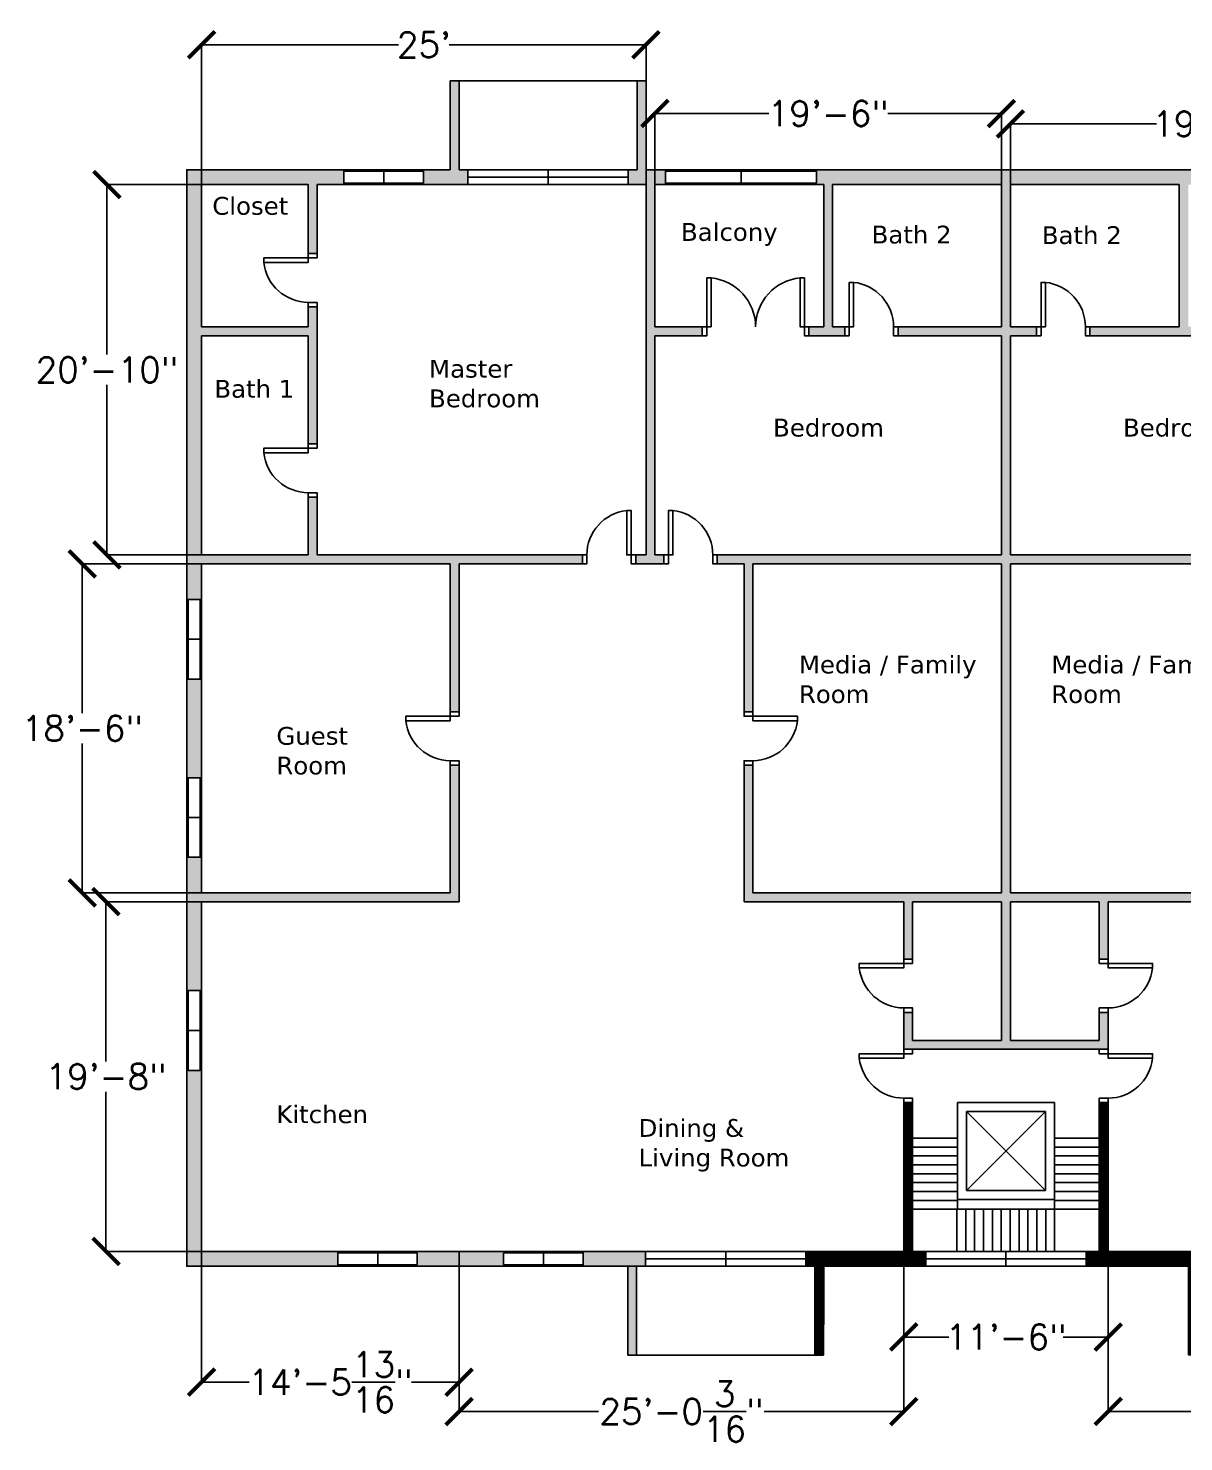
# Model space of a CAD drawing. Header units: feet. Extents: x -106 to 3106, y -822 to 214.
# Drawn here: x 1777 to 2557, y -740 to 214 of the extents above; entities that cross this region are included whole.
import ezdxf

# ---------------------------------------------------------------- set-up
doc = ezdxf.new("R2010")
doc.units = ezdxf.units.FT
doc.header["$MEASUREMENT"] = 0
doc.styles.get("Standard").update_dxf_attribs({"font": 'simplex.shx', "height": 17})
doc.dimstyles.new('DIM-MA', dxfattribs={"dimtxt": 17, "dimasz": 18, "dimexe": 0.18, "dimexo": 0.0625, "dimgap": 0.09, "dimtad": 0, "dimtih": 1, "dimtoh": 1, "dimdec": 4, "dimzin": 0, "dimdsep": 46, "dimlunit": 4, "dimtxsty": 'Standard', "dimblk": 'ARCHTICK', "dimcen": 0, "dimadec": 0, "dimazin": 0, "dimtfac": 1, "dimtdec": 4, "dimtofl": 0, "dimtmove": 0, "dimatfit": 3, "dimfxl": 1, "dimtolj": 1, "dimtzin": 0, "dimarcsym": 0})

# ---------------------------------------------------------------- blocks, each defined once
blk = doc.blocks.new('_ArchTick')
at = {"color": 0, "linetype": 'ByBlock', "const_width": 0.15}
blk.add_lwpolyline([(-0.5, -0.5), (0.5, 0.5)], dxfattribs=at)
blk = doc.blocks.new('*D83')
at = {"color": 0, "lineweight": -2, "transparency": 16777216}
for p, q in [((1894.09, -375.11), (1829.4, -375.11)), ((1829.58, -375.11), (1829.58, -482.9)), ((1829.58, -611.11), (1829.58, -503.32)), ((1894.09, -611.11), (1829.4, -611.11))]:
    blk.add_line(p, q, dxfattribs=at)
at = {"layer": 'Defpoints', "color": 0, "transparency": 16777216}
for p in [(1829.58, -375.11), (1894.15, -375.11), (1894.15, -611.11)]:
    blk.add_point(p, dxfattribs=at)
at = {"color": 0, "lineweight": -2, "transparency": 16777216, "xscale": 18, "yscale": 18, "zscale": 18}
for p, rotation in [((1829.58, -375.11), 90), ((1829.58, -611.11), 270)]:
    blk.add_blockref('_ArchTick', p, dxfattribs=dict(at, rotation=rotation))
at = {"color": 0, "transparency": 16777216, "insert": (1829.58, -493.11), "char_height": 17, "attachment_point": 5}
blk.add_mtext('\\A1;19\'-8"', dxfattribs=at)
blk = doc.blocks.new('*D84')
at = {"color": 0, "lineweight": -2, "transparency": 16777216}
for p, q in [((1894.09, -147.11), (1813.38, -147.11)), ((1813.56, -147.11), (1813.56, -247.9)), ((1813.56, -369.11), (1813.56, -268.32)), ((1894.09, -369.11), (1813.38, -369.11))]:
    blk.add_line(p, q, dxfattribs=at)
at = {"layer": 'Defpoints', "color": 0, "transparency": 16777216}
for p in [(1813.56, -147.11), (1894.15, -147.11), (1894.15, -369.11)]:
    blk.add_point(p, dxfattribs=at)
at = {"color": 0, "lineweight": -2, "transparency": 16777216, "xscale": 18, "yscale": 18, "zscale": 18}
for p, rotation in [((1813.56, -147.11), 90), ((1813.56, -369.11), 270)]:
    blk.add_blockref('_ArchTick', p, dxfattribs=dict(at, rotation=rotation))
at = {"color": 0, "transparency": 16777216, "insert": (1813.56, -258.11), "char_height": 17, "attachment_point": 5}
blk.add_mtext('\\A1;18\'-6"', dxfattribs=at)
blk = doc.blocks.new('*D85')
at = {"color": 0, "lineweight": -2, "transparency": 16777216}
for p, q in [((1894.09, 108.89), (1830, 108.89)), ((1830.18, 108.89), (1830.18, -5.9)), ((1830.18, -141.11), (1830.18, -26.32)), ((1894.09, -141.11), (1830, -141.11))]:
    blk.add_line(p, q, dxfattribs=at)
at = {"layer": 'Defpoints', "color": 0, "transparency": 16777216}
for p in [(1830.18, 108.89), (1894.15, 108.89), (1894.15, -141.11)]:
    blk.add_point(p, dxfattribs=at)
at = {"color": 0, "lineweight": -2, "transparency": 16777216, "xscale": 18, "yscale": 18, "zscale": 18}
for p, rotation in [((1830.18, 108.89), 90), ((1830.18, -141.11), 270)]:
    blk.add_blockref('_ArchTick', p, dxfattribs=dict(at, rotation=rotation))
at = {"color": 0, "transparency": 16777216, "insert": (1830.18, -16.11), "char_height": 17, "attachment_point": 5}
blk.add_mtext('\\A1;20\'-10"', dxfattribs=at)
blk = doc.blocks.new('*D86')
at = {"color": 0, "lineweight": -2, "transparency": 16777216}
for p, q in [((1894.15, -611.18), (1894.15, -699.53)), ((2067.97, -621.17), (2067.97, -699.53)), ((1894.15, -699.35), (1926.33, -699.35)), ((2067.97, -699.35), (2035.79, -699.35))]:
    blk.add_line(p, q, dxfattribs=at)
at = {"layer": 'Defpoints', "color": 0, "transparency": 16777216}
for p in [(1894.15, -611.11), (2067.97, -621.11), (2067.97, -699.35)]:
    blk.add_point(p, dxfattribs=at)
at = {"color": 0, "lineweight": -2, "transparency": 16777216, "xscale": 18, "yscale": 18, "zscale": 18, "rotation": 180}
blk.add_blockref('_ArchTick', (1894.15, -699.35), dxfattribs=at)
at = {"color": 0, "lineweight": -2, "transparency": 16777216, "xscale": 18, "yscale": 18, "zscale": 18}
blk.add_blockref('_ArchTick', (2067.97, -699.35), dxfattribs=at)
at = {"color": 0, "transparency": 16777216, "insert": (1981.06, -699.35), "char_height": 17, "attachment_point": 5}
blk.add_mtext('\\A1;14\'-5{\\H1x;\\S13/16;}"', dxfattribs=at)
blk = doc.blocks.new('*D87')
at = {"color": 0, "lineweight": -2, "transparency": 16777216}
for p, q in [((2067.97, -611.18), (2067.97, -719.35)), ((2368.15, -611.18), (2368.15, -719.35)), ((2067.97, -719.17), (2162.11, -719.17)), ((2368.15, -719.17), (2274.01, -719.17))]:
    blk.add_line(p, q, dxfattribs=at)
at = {"layer": 'Defpoints', "color": 0, "transparency": 16777216}
for p in [(2067.97, -611.11), (2368.15, -611.11), (2067.97, -719.17)]:
    blk.add_point(p, dxfattribs=at)
at = {"color": 0, "lineweight": -2, "transparency": 16777216, "xscale": 18, "yscale": 18, "zscale": 18, "rotation": 180}
blk.add_blockref('_ArchTick', (2067.97, -719.17), dxfattribs=at)
at = {"color": 0, "lineweight": -2, "transparency": 16777216, "xscale": 18, "yscale": 18, "zscale": 18}
blk.add_blockref('_ArchTick', (2368.15, -719.17), dxfattribs=at)
at = {"color": 0, "transparency": 16777216, "insert": (2218.06, -719.17), "char_height": 17, "attachment_point": 5}
blk.add_mtext('\\A1;25\'-0{\\H1x;\\S3/16;}"', dxfattribs=at)
blk = doc.blocks.new('*D88')
at = {"color": 0, "lineweight": -2, "transparency": 16777216}
for p, q in [((2368.15, -611.18), (2368.15, -669.09)), ((2506.15, -611.18), (2506.15, -669.09)), ((2368.15, -668.91), (2398.61, -668.91)), ((2506.15, -668.91), (2475.7, -668.91))]:
    blk.add_line(p, q, dxfattribs=at)
at = {"layer": 'Defpoints', "color": 0, "transparency": 16777216}
for p in [(2368.15, -611.11), (2506.15, -611.11), (2506.15, -668.91)]:
    blk.add_point(p, dxfattribs=at)
at = {"color": 0, "lineweight": -2, "transparency": 16777216, "xscale": 18, "yscale": 18, "zscale": 18, "rotation": 180}
blk.add_blockref('_ArchTick', (2368.15, -668.91), dxfattribs=at)
at = {"color": 0, "lineweight": -2, "transparency": 16777216, "xscale": 18, "yscale": 18, "zscale": 18}
blk.add_blockref('_ArchTick', (2506.15, -668.91), dxfattribs=at)
at = {"color": 0, "transparency": 16777216, "insert": (2437.15, -668.91), "char_height": 17, "attachment_point": 5}
blk.add_mtext('\\A1;11\'-6"', dxfattribs=at)
blk = doc.blocks.new('*D82')
at = {"color": 0, "lineweight": -2, "transparency": 16777216}
for p, q in [((2506.15, -621.18), (2506.15, -719.35)), ((2806.34, -621.18), (2806.34, -719.35)), ((2506.15, -719.17), (2600.3, -719.17)), ((2806.34, -719.17), (2712.2, -719.17))]:
    blk.add_line(p, q, dxfattribs=at)
at = {"layer": 'Defpoints', "color": 0, "transparency": 16777216}
for p in [(2506.15, -621.11), (2806.34, -621.11), (2506.15, -719.17)]:
    blk.add_point(p, dxfattribs=at)
at = {"color": 0, "lineweight": -2, "transparency": 16777216, "xscale": 18, "yscale": 18, "zscale": 18, "rotation": 180}
blk.add_blockref('_ArchTick', (2506.15, -719.17), dxfattribs=at)
at = {"color": 0, "lineweight": -2, "transparency": 16777216, "xscale": 18, "yscale": 18, "zscale": 18}
blk.add_blockref('_ArchTick', (2806.34, -719.17), dxfattribs=at)
at = {"color": 0, "transparency": 16777216, "insert": (2656.25, -719.17), "char_height": 17, "attachment_point": 5}
blk.add_mtext('\\A1;25\'-0{\\H1x;\\S3/16;}"', dxfattribs=at)
blk = doc.blocks.new('*D93')
at = {"color": 0, "lineweight": -2, "transparency": 16777216}
for p, q in [((2200.15, 108.95), (2200.15, 156.99)), ((2200.15, 156.81), (2276.99, 156.81)), ((2434.15, 156.81), (2357.32, 156.81)), ((2434.15, 108.95), (2434.15, 156.99))]:
    blk.add_line(p, q, dxfattribs=at)
at = {"layer": 'Defpoints', "color": 0, "transparency": 16777216}
for p in [(2200.15, 156.81), (2200.15, 108.89), (2434.15, 108.89)]:
    blk.add_point(p, dxfattribs=at)
at = {"color": 0, "lineweight": -2, "transparency": 16777216, "xscale": 18, "yscale": 18, "zscale": 18, "rotation": 180}
blk.add_blockref('_ArchTick', (2200.15, 156.81), dxfattribs=at)
at = {"color": 0, "lineweight": -2, "transparency": 16777216, "xscale": 18, "yscale": 18, "zscale": 18}
blk.add_blockref('_ArchTick', (2434.15, 156.81), dxfattribs=at)
at = {"color": 0, "transparency": 16777216, "insert": (2317.15, 156.81), "char_height": 17, "attachment_point": 5}
blk.add_mtext('\\A1;19\'-6"', dxfattribs=at)
blk = doc.blocks.new('*D94')
at = {"color": 0, "lineweight": -2, "transparency": 16777216}
for p, q in [((2440.15, 108.95), (2440.15, 150)), ((2440.15, 149.82), (2538.68, 149.82)), ((2668.15, 149.82), (2569.63, 149.82)), ((2668.15, 108.93), (2668.15, 150))]:
    blk.add_line(p, q, dxfattribs=at)
at = {"layer": 'Defpoints', "color": 0, "transparency": 16777216}
for p in [(2668.15, 149.82), (2440.15, 108.89), (2668.15, 108.87)]:
    blk.add_point(p, dxfattribs=at)
at = {"color": 0, "lineweight": -2, "transparency": 16777216, "xscale": 18, "yscale": 18, "zscale": 18, "rotation": 180}
blk.add_blockref('_ArchTick', (2440.15, 149.82), dxfattribs=at)
at = {"color": 0, "lineweight": -2, "transparency": 16777216, "xscale": 18, "yscale": 18, "zscale": 18}
blk.add_blockref('_ArchTick', (2668.15, 149.82), dxfattribs=at)
at = {"color": 0, "transparency": 16777216, "insert": (2554.15, 149.82), "char_height": 17, "attachment_point": 5}
blk.add_mtext("\\A1;19'", dxfattribs=at)
blk = doc.blocks.new('*D95')
at = {"color": 0, "lineweight": -2, "transparency": 16777216}
for p, q in [((1894.15, 108.95), (1894.15, 203.38)), ((1894.15, 203.2), (2027.06, 203.2)), ((2194.15, 203.2), (2061.24, 203.2)), ((2194.15, 108.95), (2194.15, 203.38))]:
    blk.add_line(p, q, dxfattribs=at)
at = {"layer": 'Defpoints', "color": 0, "transparency": 16777216}
for p in [(1894.15, 203.2), (1894.15, 108.89), (2194.15, 108.89)]:
    blk.add_point(p, dxfattribs=at)
at = {"color": 0, "lineweight": -2, "transparency": 16777216, "xscale": 18, "yscale": 18, "zscale": 18, "rotation": 180}
blk.add_blockref('_ArchTick', (1894.15, 203.2), dxfattribs=at)
at = {"color": 0, "lineweight": -2, "transparency": 16777216, "xscale": 18, "yscale": 18, "zscale": 18}
blk.add_blockref('_ArchTick', (2194.15, 203.2), dxfattribs=at)
at = {"color": 0, "transparency": 16777216, "insert": (2044.15, 203.2), "char_height": 17, "attachment_point": 5}
blk.add_mtext("\\A1;25'", dxfattribs=at)

msp = doc.modelspace()

# ---------------------------------------------------------------- hatches: boundary and pattern name
for points in [[(2073.96712, 118.88719), (2067.96712, 118.88719), (2067.96712, 178.88719), (2061.96712, 178.88719), (2061.96712, 118.88719), (1990.15462, 118.88719), (1990.15462, 117.88719), (2043.96712, 117.88719), (2043.96712, 109.88719), (1990.15462, 109.88719), (1990.15462, 108.88719), (2043.96712, 108.88719), (2061.96712, 108.88719), (2073.96712, 108.88719)], [(2232.11375, 12.88719), (2200.15462, 12.88719), (2200.15462, 108.88719), (2207.31342, 108.88719), (2207.31342, 109.88719), (2207.31342, 117.88719), (2207.31342, 118.88719), (2194.15462, 118.88719), (2194.15462, 178.88719), (2188.15462, 178.88719), (2188.15462, 118.88719), (2182.15462, 118.88719), (2182.15462, 108.88719), (2194.15462, 108.88719), (2194.15462, -141.11281), (2187.20247, -141.11281), (2187.20247, -147.11281), (2206.28798, -147.11281), (2206.28798, -141.11281), (2200.15462, -141.11281), (2200.15462, 6.88719), (2232.11375, 6.88719)], [(1894.15462, 6.88719), (1966.15462, 6.88719), (1966.15462, -66.12012), (1972.15462, -66.12012), (1972.15462, 6.88719), (1972.15462, 12.88719), (1972.15462, 26.37128), (1966.15462, 26.37128), (1966.15462, 12.88719), (1894.15462, 12.88719), (1894.15462, 108.88719), (1966.15462, 108.88719), (1966.15462, 62.37128), (1972.15462, 62.37128), (1972.15462, 108.88719), (1990.15462, 108.88719), (1990.15462, 117.88719), (1990.15462, 118.88719), (1884.15462, 118.88719), (1884.15462, -171.11281), (1894.15462, -171.11281), (1894.15462, -147.11281), (2061.96712, -147.11281), (2061.96712, -246.94021), (2067.96712, -246.94021), (2067.96712, -147.11281), (2151.20247, -147.11281), (2151.20247, -141.11281), (1972.15462, -141.11281), (1972.15462, -102.12012), (1966.15462, -102.12012), (1966.15462, -141.11281), (1894.15462, -141.11281)], [(2440.15462, -147.11281), (2613.96712, -147.11281), (2613.96712, -246.94021), (2619.96712, -246.94021), (2619.96712, -147.11281), (2626.51353, -147.11281), (2626.51353, -141.11281), (2440.15462, -141.11281), (2440.15462, 6.88719), (2457.79888, 6.88719), (2457.79888, 12.88719), (2440.15462, 12.88719), (2440.15462, 108.88719), (2554.15462, 108.88719), (2554.15462, 12.88719), (2493.79888, 12.88719), (2493.79888, 6.88719), (2574.32936, 6.88719), (2574.32936, 12.88719), (2560.15462, 12.88719), (2560.15462, 108.88719), (2565.71681, 108.88719), (2565.71681, 118.88719), (2207.31342, 118.88719), (2207.31342, 117.88719), (2309.31342, 117.88719), (2309.31342, 109.88719), (2207.31342, 109.88719), (2207.31342, 108.88719), (2314.15462, 108.88719), (2314.15462, 12.88719), (2304.11375, 12.88719), (2304.11375, 6.88719), (2328.32057, 6.88719), (2328.32057, 12.88719), (2320.15462, 12.88719), (2320.15462, 108.88719), (2434.15462, 108.88719), (2434.15462, 12.88719), (2364.32057, 12.88719), (2364.32057, 6.88719), (2434.15462, 6.88719), (2434.15462, -141.11281), (2266.34212, -141.11281), (2260.34212, -141.11281), (2242.28798, -141.11281), (2242.28798, -147.11281), (2260.34212, -147.11281), (2260.34212, -246.94021), (2266.34212, -246.94021), (2266.34212, -147.11281), (2434.15462, -147.11281), (2434.15462, -369.11281), (2266.34212, -369.11281), (2266.34212, -282.94021), (2260.34212, -282.94021), (2260.34212, -375.11281), (2368.15462, -375.11281), (2368.15462, -413.78748), (2374.15462, -413.78748), (2374.15462, -375.11281), (2434.15462, -375.11281), (2434.15462, -468.71281), (2374.15462, -468.71281), (2374.15462, -449.78748), (2368.15462, -449.78748), (2368.15462, -474.71281), (2434.15462, -474.71281), (2440.15462, -474.71281), (2506.15462, -474.71281), (2506.15462, -449.78748), (2500.15462, -449.78748), (2500.15462, -468.71281), (2440.15462, -468.71281), (2440.15462, -375.11281), (2500.15462, -375.11281), (2500.15462, -413.78748), (2506.15462, -413.78748), (2506.15462, -375.11281), (2619.96712, -375.11281), (2619.96712, -282.94021), (2613.96712, -282.94021), (2613.96712, -369.11281), (2440.15462, -369.11281)], [(1894.15462, -435.11281), (1893.15462, -435.11281), (1893.15462, -488.92531), (1885.15462, -488.92531), (1885.15462, -435.11281), (1884.15462, -435.11281), (1884.15462, -621.11281), (1986.21745, -621.11281), (1986.21745, -611.11281), (1894.15462, -611.11281)], [(2098.029, -612.11049), (2151.8415, -612.11049), (2151.8415, -611.11281), (2098.029, -611.11281), (1986.21745, -611.11281), (1986.21745, -612.09807), (2039.77962, -612.09807), (2039.77962, -620.09807), (1986.21745, -620.09807), (1986.21745, -621.09807), (2040.02995, -621.09807), (2040.02995, -621.11281), (2067.96712, -621.11281), (2067.96712, -621.11049), (2098.029, -621.11049), (2151.8415, -621.11049), (2151.8415, -620.11281), (2098.029, -620.11281)], [(2193.8415, -611.11281), (2151.8415, -611.11281), (2151.84151, -621.11281), (2181.8415, -621.11281), (2181.8415, -621.11281), (2193.8415, -621.11281)], [(2187.8415, -621.11281), (2181.8415, -621.11281), (2181.8415, -681.11512), (2187.8415, -681.11512)]]:
    msp.add_hatch(color=256).paths.add_polyline_path(points)
h = msp.add_hatch(color=256)
h.paths.add_polyline_path([(1894.15462, -224.92531), (1893.15462, -224.92531), (1885.15462, -224.92531), (1884.15462, -224.92531), (1884.15462, -291.30031), (1884.15694, -291.30031), (1884.15694, -345.11281), (1884.15462, -345.11281), (1884.15462, -621.11281), (1986.21745, -621.11281), (1986.21745, -611.11281), (1894.15462, -611.11281), (1894.15462, -375.11281), (2067.96712, -375.11281), (2067.96712, -282.94021), (2061.96712, -282.94021), (2061.96712, -369.11281), (1894.15462, -369.11281)])
h.paths.add_polyline_path([(1893.15694, -291.55064), (1893.15694, -345.11281), (1885.15694, -345.11281), (1885.15694, -291.55064)], flags=16)
h.paths.add_polyline_path([(1893.15462, -435.11281), (1893.15462, -488.92531), (1885.15462, -488.92531), (1885.15462, -435.11281)], flags=16)
h = msp.add_hatch()
h.set_pattern_fill('ANSI31', color=256)
h.set_pattern_definition([(45, (1883.43044, 78.78299), (-0.088388348, 0.088388348), [])])
h.paths.add_polyline_path([(2383.06088, -611.11281), (2374.15462, -611.11281), (2374.15462, -510.71281), (2368.15462, -510.71281), (2368.15462, -611.11281), (2302.029, -611.11281), (2302.029, -621.11512), (2308.029, -621.11512), (2308.029, -681.11512), (2314.029, -681.11512), (2314.029, -621.11281), (2383.06088, -621.11281)])
h.paths.add_polyline_path([(2572.15978, -611.11281), (2506.15462, -611.11281), (2506.15462, -510.71281), (2500.15462, -510.71281), (2500.15462, -611.11281), (2491.24837, -611.11281), (2491.24837, -621.11281), (2560.15978, -621.11281), (2560.15978, -681.07194), (2566.15978, -681.07194), (2566.15978, -621.07194), (2572.15978, -621.07194)])

# ---------------------------------------------------------------- linework, layer by layer
for p, q in [((2061.96712, 118.88719), (2061.96712, 178.88719)), ((2061.96712, 178.88719), (2061.96712, 118.88719)), ((2067.96712, 178.88719), (2061.96712, 178.88719)), ((2067.96712, 118.88719), (2067.96712, 178.88719)), ((2067.96712, 178.88719), (2067.96712, 118.88719)), ((2188.15462, 178.88719), (2188.15462, 118.88719)), ((2188.15462, 178.88719), (2194.15462, 178.88719)), ((2194.15462, 178.88719), (2194.15462, 118.88719)), ((2067.96713, 128.88719), (2067.96713, 118.88719)), ((2067.96713, 128.88719), (2067.96713, 118.88719)), ((1884.16937, 119.13752), (1884.15462, 119.13752)), ((1884.15462, 118.88719), (1884.15462, -621.11281)), ((1990.15462, 117.88719), (1990.15462, 118.88719)), ((1990.15462, 118.88719), (1990.15462, 117.88719)), ((1990.15462, 117.88719), (2043.96712, 117.88719)), ((1990.15462, 117.88719), (1990.15462, 108.88719)), ((2017.06087, 117.88719), (2017.06087, 109.88719)), ((2043.96712, 117.88719), (2043.96712, 109.88719)), ((2043.96712, 117.88719), (2043.96712, 109.88719)), ((2073.96712, 118.88719), (2073.96712, 108.88719)), ((2128.06087, 118.88719), (2128.06087, 113.88719)), ((2128.06087, 118.88719), (2128.06087, 108.88719)), ((2182.15462, 118.88719), (2182.15462, 108.88719)), ((2207.31342, 118.88719), (2434.15462, 118.88719)), ((2207.31342, 117.88719), (2207.31342, 118.88719)), ((2207.31342, 117.88719), (2207.31342, 109.88719)), ((2207.31342, 117.88719), (2207.31342, 109.88719)), ((2207.31342, 117.88719), (2309.31342, 117.88719)), ((2207.31342, 117.88719), (2309.31342, 117.88719)), ((2258.31342, 117.88719), (2258.31342, 109.88719)), ((2309.31342, 117.88719), (2309.31342, 109.88719)), ((1894.15462, 108.88719), (1894.15462, 108.88719)), ((1894.15462, 108.88719), (1966.15462, 108.88719)), ((1894.15462, 108.88719), (1894.15462, 12.88719)), ((1894.15462, 108.88719), (1966.15462, 108.88719)), ((1966.15462, 108.88719), (1966.15462, 62.37128)), ((1972.15462, 108.88719), (2194.15462, 108.88719)), ((1972.15462, 108.88719), (1972.15462, 62.37128)), ((1972.15462, 108.88719), (2194.15462, 108.88719)), ((1972.15462, 108.88719), (1972.15462, 108.88719)), ((1972.15462, 108.88719), (1972.15462, 108.88719)), ((1972.15462, 108.88719), (2061.96712, 108.88719)), ((1990.15462, 109.88719), (2043.96712, 109.88719)), ((1990.15462, 108.88719), (2043.96712, 108.88719)), ((2073.96712, 113.88719), (2182.15462, 113.88719)), ((2194.15462, 108.88719), (2194.15462, -141.11281)), ((2200.15462, 108.88719), (2314.15462, 108.88719)), ((2200.15462, 108.88719), (2200.15462, 12.88719)), ((2200.15462, 108.88719), (2314.15462, 108.88719)), ((2207.31342, 109.88719), (2309.31342, 109.88719)), ((2207.31342, 109.88719), (2207.31342, 108.88719)), ((2207.31342, 108.88719), (2314.15462, 108.88719)), ((2314.15462, 108.88719), (2314.15462, 12.88719)), ((2320.15462, 108.88719), (2434.15462, 108.88719)), ((2320.15462, 108.88719), (2320.15462, 12.88719)), ((2320.15462, 108.88719), (2434.15462, 108.88719)), ((2320.15462, 108.88719), (2434.15462, 108.88719)), ((2434.15462, 108.88719), (2434.15462, 12.88719)), ((2440.15462, 108.88719), (2554.15462, 108.88719)), ((2440.15462, 108.88719), (2440.15462, 12.88719)), ((2440.15462, 108.88719), (2554.15462, 108.88719)), ((2554.15462, 108.88719), (2554.15462, 12.88719)), ((2554.15462, 108.88719), (2554.15462, 12.88719)), ((2554.15462, 108.88719), (2554.15462, 12.88719)), ((1966.15462, 62.37128), (1972.15462, 62.37128)), ((1966.15462, 62.37128), (1972.15462, 62.37128)), ((1966.15462, 26.37128), (1966.15462, 12.88719)), ((1966.15462, 26.37128), (1972.15462, 26.37128)), ((1966.15462, 26.37128), (1972.15462, 26.37128)), ((1972.15462, 26.37128), (1972.15462, 12.88719)), ((1894.15462, 12.88719), (1966.15462, 12.88719)), ((1972.15462, 6.88719), (1972.15462, 12.88719)), ((2200.15462, 12.88719), (2232.11375, 12.88719)), ((2232.11375, 12.88719), (2232.11375, 6.88719)), ((2301.11375, 12.88719), (2301.11375, 6.88719)), ((2304.11375, 12.88719), (2314.15462, 12.88719)), ((2304.11375, 12.88719), (2304.11375, 6.88719)), ((2320.15462, 12.88719), (2328.32057, 12.88719)), ((2328.32057, 12.88719), (2328.32057, 6.88719)), ((2364.32057, 12.88719), (2434.15462, 12.88719)), ((2364.32057, 12.88719), (2364.32057, 6.88719)), ((2440.15462, 12.88719), (2457.79888, 12.88719)), ((2457.79888, 12.88719), (2457.79888, 6.88719)), ((2457.79888, 12.88719), (2457.79888, 6.88719)), ((2493.79888, 12.88719), (2554.15462, 12.88719)), ((2493.79888, 12.88719), (2493.79888, 6.88719)), ((2493.79888, 12.88719), (2493.79888, 6.88719)), ((1894.15462, 6.88719), (1894.15462, -141.11281)), ((1894.15462, 6.88719), (1966.15462, 6.88719)), ((1966.15462, 6.88719), (1966.15462, -66.12012)), ((1972.15462, 6.88719), (1972.15462, -66.12012)), ((2200.15462, 6.88719), (2200.15462, -141.11281)), ((2200.15462, 6.88719), (2232.11375, 6.88719)), ((2304.11375, 6.88719), (2328.32057, 6.88719)), ((2364.32057, 6.88719), (2434.15462, 6.88719)), ((2434.15462, 6.88719), (2434.15462, -141.11281)), ((2440.15462, 6.88719), (2440.15462, -141.11281)), ((2440.15462, 6.88719), (2457.79888, 6.88719)), ((2493.79888, 6.88719), (2574.32936, 6.88719)), ((1966.15462, -66.12012), (1972.15462, -66.12012)), ((1966.15462, -66.12012), (1972.15462, -66.12012)), ((1966.15462, -102.12012), (1966.15462, -141.11281)), ((1966.15462, -102.12012), (1972.15462, -102.12012)), ((1966.15462, -102.12012), (1972.15462, -102.12012)), ((1972.15462, -102.12012), (1972.15462, -141.11281)), ((1894.15462, -141.11281), (1966.15462, -141.11281)), ((1972.15462, -141.11281), (2151.20247, -141.11281)), ((2151.20247, -141.11281), (2151.20247, -147.11281)), ((2151.20247, -141.11281), (2151.20247, -147.11281)), ((2187.20247, -141.11281), (2194.15462, -141.11281)), ((2187.20247, -141.11281), (2187.20247, -147.11281)), ((2187.20247, -141.11281), (2187.20247, -147.11281)), ((2200.15462, -141.11281), (2206.28798, -141.11281)), ((2206.28798, -141.11281), (2206.28798, -147.11281)), ((2206.28798, -141.11281), (2206.28798, -147.11281)), ((2242.28798, -141.11281), (2260.34212, -141.11281)), ((2242.28798, -141.11281), (2242.28798, -147.11281)), ((2242.28798, -141.11281), (2242.28798, -147.11281)), ((2260.34212, -141.11281), (2266.34212, -141.11281)), ((2266.34212, -141.11281), (2434.15462, -141.11281)), ((2440.15462, -141.11281), (2626.51353, -141.11281)), ((1894.15462, -147.11281), (1894.15462, -369.11281)), ((1894.15462, -147.11281), (2061.96712, -147.11281)), ((2061.96712, -147.11281), (2061.96712, -246.94021)), ((2067.96712, -147.11281), (2067.96712, -246.94021)), ((2067.96712, -147.11281), (2151.20247, -147.11281)), ((2187.20247, -147.11281), (2206.28798, -147.11281)), ((2242.28798, -147.11281), (2260.34212, -147.11281)), ((2260.34212, -147.11281), (2260.34212, -246.94021)), ((2266.34212, -147.11281), (2266.34212, -246.94021)), ((2266.34212, -147.11281), (2434.15462, -147.11281)), ((2434.15462, -147.11281), (2434.15462, -369.11281)), ((2440.15462, -147.11281), (2613.96712, -147.11281)), ((2440.15462, -147.11281), (2440.15462, -369.11281)), ((1884.15462, -171.11281), (1884.15462, -224.92531)), ((1894.15462, -171.11281), (1884.15462, -171.11281)), ((1885.15462, -171.11281), (1885.15462, -224.92531)), ((1885.15462, -171.11281), (1894.15462, -171.11281)), ((1893.15462, -171.11281), (1893.15462, -224.92531)), ((1894.15462, -171.11281), (1894.15462, -224.92531)), ((1885.15462, -198.01906), (1893.15462, -198.01906)), ((1885.15462, -198.01906), (1893.15462, -198.01906)), ((1885.15462, -224.92531), (1884.15462, -224.92531)), ((1893.15462, -224.92531), (1885.15462, -224.92531)), ((1885.15462, -224.92531), (1893.15462, -224.92531)), ((1893.15462, -224.92531), (1894.15462, -224.92531)), ((2061.96712, -246.94021), (2067.96712, -246.94021)), ((2061.96712, -246.94021), (2067.96712, -246.94021)), ((2260.34212, -246.94021), (2266.34212, -246.94021)), ((2266.34212, -246.94021), (2260.34212, -246.94021)), ((2061.96712, -282.94021), (2061.96712, -369.11281)), ((2061.96712, -282.94021), (2067.96712, -282.94021)), ((2061.96712, -282.94021), (2067.96712, -282.94021)), ((2067.96712, -282.94021), (2067.96712, -375.11281)), ((2260.34212, -282.94021), (2260.34212, -375.11281)), ((2260.34212, -282.94021), (2266.34212, -282.94021)), ((2266.34212, -282.94021), (2260.34212, -282.94021)), ((2266.34212, -282.94021), (2266.34212, -369.11281)), ((1884.15694, -291.30031), (1884.15694, -345.11281)), ((1885.15694, -291.55064), (1884.15694, -291.55064)), ((1885.15694, -291.55064), (1893.15694, -291.55064)), ((1885.15694, -291.55064), (1885.15694, -345.11281)), ((1885.15694, -291.55064), (1885.15694, -345.11281)), ((1893.15694, -291.55064), (1893.15694, -345.11281)), ((1893.15694, -291.55064), (1893.15694, -345.11281)), ((1893.15694, -291.55064), (1894.17168, -291.55064)), ((1894.15694, -291.30031), (1894.15694, -291.55064)), ((1894.15694, -291.55064), (1894.17168, -291.55064)), ((1893.15694, -318.20656), (1885.15694, -318.20656)), ((1884.15462, -345.11281), (1884.17168, -345.11281)), ((1885.15694, -345.11281), (1884.15462, -345.11281)), ((1893.15694, -345.11281), (1885.15694, -345.11281)), ((1893.15694, -345.11281), (1885.15694, -345.11281)), ((1893.15694, -345.11281), (1885.15694, -345.11281)), ((1885.15694, -345.11281), (1893.15694, -345.11281)), ((1893.15694, -345.11281), (1894.15462, -345.11281)), ((1894.15462, -369.11281), (2061.96712, -369.11281)), ((2266.34212, -369.11281), (2434.15462, -369.11281)), ((2440.15462, -369.11281), (2613.96712, -369.11281)), ((1894.15462, -375.11281), (1894.15462, -611.11281)), ((1894.15462, -375.11281), (2067.96712, -375.11281)), ((2260.34212, -375.11281), (2368.15462, -375.11281)), ((2368.15462, -375.11281), (2368.15462, -413.78748)), ((2374.15462, -375.11281), (2374.15462, -413.78748)), ((2374.15462, -375.11281), (2434.15462, -375.11281)), ((2434.15462, -375.11281), (2434.15462, -468.71281)), ((2440.15462, -375.11281), (2440.15462, -468.71281)), ((2440.15462, -375.11281), (2500.15462, -375.11281)), ((2500.15462, -375.11281), (2500.15462, -413.78748)), ((2506.15462, -375.11281), (2506.15462, -413.78748)), ((2506.15462, -375.11281), (2619.96712, -375.11281)), ((2368.15462, -413.78748), (2374.15462, -413.78748)), ((2368.15462, -413.78748), (2374.15462, -413.78748)), ((2500.15462, -413.78748), (2506.15462, -413.78748)), ((2506.15462, -413.78748), (2500.15462, -413.78748)), ((1885.15462, -435.11281), (1884.15462, -435.11281)), ((1893.15462, -435.11281), (1885.15462, -435.11281)), ((1885.15462, -435.11281), (1885.15462, -488.92531)), ((1885.15462, -435.11281), (1893.15462, -435.11281)), ((1893.15462, -435.11281), (1893.15462, -488.92531)), ((1893.15462, -435.11281), (1894.15462, -435.11281)), ((2368.15462, -449.78748), (2368.15462, -474.71281)), ((2368.15462, -449.78748), (2374.15462, -449.78748)), ((2368.15462, -449.78748), (2374.15462, -449.78748)), ((2374.15462, -449.78748), (2374.15462, -468.71281)), ((2500.15462, -449.78748), (2500.15462, -468.71281)), ((2500.15462, -449.78748), (2506.15462, -449.78748)), ((2506.15462, -449.78748), (2500.15462, -449.78748)), ((2506.15462, -449.78748), (2506.15462, -474.71281)), ((1885.15462, -462.01906), (1893.15462, -462.01906)), ((1885.15462, -462.01906), (1893.15462, -462.01906)), ((2368.15462, -474.71281), (2434.15462, -474.71281)), ((2368.15462, -474.71281), (2374.15462, -474.71281)), ((2374.15462, -468.71281), (2434.15462, -468.71281)), ((2434.15462, -474.71281), (2440.15462, -474.71281)), ((2440.15462, -468.71281), (2500.15462, -468.71281)), ((2440.15462, -474.71281), (2506.15462, -474.71281)), ((2506.15462, -474.71281), (2500.15462, -474.71281)), ((1893.15462, -488.92531), (1885.15462, -488.92531)), ((1885.15462, -488.92531), (1893.15462, -488.92531)), ((2368.15462, -510.71281), (2368.15462, -611.11281)), ((2368.15462, -510.71281), (2374.15462, -510.71281)), ((2368.15462, -510.71281), (2374.15462, -510.71281)), ((2374.15462, -510.71281), (2374.15462, -611.11281)), ((2404.49769, -510.71281), (2469.81156, -510.71281)), ((2404.49769, -576.02668), (2404.49769, -510.71281)), ((2469.81156, -510.71281), (2469.81156, -576.02668)), ((2500.15462, -510.71281), (2500.15462, -611.11281)), ((2500.15462, -510.71281), (2506.15462, -510.71281)), ((2506.15462, -510.71281), (2500.15462, -510.71281)), ((2506.15462, -510.71281), (2506.15462, -611.11281)), ((2410.49769, -516.71281), (2463.81156, -516.71281)), ((2410.49769, -570.02668), (2410.49769, -516.71281)), ((2410.49769, -516.71281), (2463.81156, -570.02668)), ((2463.81156, -516.71281), (2410.49769, -570.02668)), ((2463.81156, -516.71281), (2463.81156, -570.02668)), ((2374.15462, -534.71281), (2404.49769, -534.71281)), ((2374.15462, -540.71281), (2404.49769, -540.71281)), ((2469.81156, -534.71281), (2500.15462, -534.71281)), ((2469.81156, -540.71281), (2500.15462, -540.71281)), ((2374.15462, -546.71281), (2404.49769, -546.71281)), ((2374.15462, -552.71281), (2404.49769, -552.71281)), ((2469.81156, -546.71281), (2500.15462, -546.71281)), ((2469.81156, -552.71281), (2500.15462, -552.71281)), ((2374.15462, -558.71281), (2404.49769, -558.71281)), ((2469.81156, -558.71281), (2500.15462, -558.71281)), ((2374.15462, -564.71281), (2404.49769, -564.71281)), ((2374.15462, -570.71281), (2404.49769, -570.71281)), ((2463.81156, -570.02668), (2410.49769, -570.02668)), ((2469.81156, -564.71281), (2500.15462, -564.71281)), ((2469.81156, -570.71281), (2500.15462, -570.71281)), ((2374.15462, -576.71281), (2404.49769, -576.71281)), ((2469.81156, -576.02668), (2404.49769, -576.02668)), ((2404.49769, -582.71281), (2404.49769, -576.02668)), ((2469.81156, -582.71281), (2469.81156, -576.02668)), ((2469.81156, -576.71281), (2500.15462, -576.71281)), ((2374.15462, -582.71281), (2404.49769, -582.71281)), ((2403.99769, -582.71281), (2403.99769, -611.11281)), ((2404.49769, -582.71281), (2469.81156, -582.71281)), ((2409.99769, -582.71281), (2409.99769, -611.11281)), ((2415.99769, -582.71281), (2415.99769, -611.11281)), ((2421.99769, -582.71281), (2421.99769, -611.11281)), ((2427.99769, -582.71281), (2427.99769, -611.11281)), ((2433.99769, -582.71281), (2433.99769, -611.11281)), ((2439.99769, -582.71281), (2439.99769, -611.11281)), ((2445.99769, -582.71281), (2445.99769, -611.11281)), ((2451.99769, -582.71281), (2451.99769, -611.11281)), ((2457.99769, -582.71281), (2457.99769, -611.11281)), ((2463.99769, -582.71281), (2463.99769, -611.11281)), ((2469.81156, -582.71281), (2500.15462, -582.71281)), ((2469.99769, -582.71281), (2469.99769, -611.11281)), ((1894.15462, -611.11281), (2368.15462, -611.11281)), ((1986.21745, -612.09807), (1986.21745, -611.11281)), ((1986.21745, -611.11281), (1986.21745, -621.09807)), ((2039.77962, -612.09807), (1986.21745, -612.09807)), ((2039.77962, -612.09807), (1986.21745, -612.09807)), ((2013.1237, -620.09807), (2013.1237, -612.09807)), ((2039.77962, -612.09807), (2039.77962, -620.09807)), ((2098.029, -611.11049), (2151.8415, -611.11049)), ((2098.029, -611.11281), (2098.029, -611.1105)), ((2098.029, -611.11281), (2151.8415, -611.11281)), ((2098.02901, -620.11281), (2098.029, -612.11049)), ((2098.029, -612.11049), (2151.8415, -612.11049)), ((2098.029, -612.11049), (2098.029, -620.11049)), ((2098.029, -612.11049), (2151.8415, -612.11049)), ((2098.029, -620.11281), (2098.029, -612.11281)), ((2098.029, -612.11281), (2151.8415, -612.11281)), ((2098.029, -612.11281), (2098.029, -620.11281)), ((2098.029, -612.11281), (2151.8415, -612.11281)), ((2124.93525, -612.11049), (2124.93525, -620.11049)), ((2124.93525, -612.11281), (2124.93525, -620.11281)), ((2151.84151, -621.11281), (2151.8415, -611.11049)), ((2151.8415, -621.11512), (2151.8415, -611.11281)), ((2151.8415, -612.11049), (2151.8415, -620.11049)), ((2151.8415, -612.11049), (2151.8415, -620.11049)), ((2151.8415, -612.11281), (2151.8415, -620.11281)), ((2151.8415, -612.11281), (2151.8415, -620.11281)), ((2193.8415, -621.11512), (2193.8415, -611.11512)), ((2302.029, -616.11512), (2193.8415, -616.11512)), ((2247.93525, -621.11512), (2247.93525, -611.11512)), ((2247.93525, -621.11512), (2247.93525, -616.11512)), ((2302.029, -621.11512), (2302.029, -611.11512)), ((2374.15462, -611.11281), (2440.15462, -611.11281)), ((2383.06088, -611.11281), (2383.06088, -621.11281)), ((2491.24837, -616.11281), (2383.06088, -616.11281)), ((2437.15462, -621.11281), (2437.15462, -611.11281)), ((2437.15462, -621.11281), (2437.15462, -616.11281)), ((2440.15462, -611.11281), (2500.15462, -611.11281)), ((2491.24837, -621.11281), (2491.24837, -611.11281)), ((2506.15462, -611.11281), (2800.34212, -611.11281)), ((2039.77962, -620.09807), (1986.21745, -620.09807)), ((2039.77962, -620.09807), (1986.21745, -620.09807)), ((2040.02995, -621.09807), (1986.21745, -621.09807)), ((2039.77962, -621.09807), (2039.77962, -621.11281)), ((2067.96712, -621.11049), (2098.029, -621.11049)), ((2067.96712, -621.11281), (2098.029, -621.11281)), ((2098.029, -620.11049), (2151.8415, -620.11049)), ((2098.029, -620.11049), (2151.8415, -620.11049)), ((2098.029, -620.11281), (2151.8415, -620.11281)), ((2098.029, -620.11281), (2151.8415, -620.11281)), ((2098.029, -621.11512), (2098.029, -621.11049)), ((2098.029, -621.11049), (2151.8415, -621.11049)), ((2098.029, -621.11281), (2151.8415, -621.11281)), ((2098.02901, -621.11281), (2098.02901, -621.11049)), ((2181.8415, -681.11512), (2181.8415, -621.11281)), ((2181.8415, -621.11512), (2181.8415, -621.11281)), ((2181.8415, -621.11281), (2211.90339, -621.11281)), ((2187.8415, -681.11512), (2187.8415, -621.11512)), ((2308.029, -621.11512), (2308.029, -681.11512)), ((2308.029, -681.11512), (2308.029, -621.11512)), ((2308.029, -631.11512), (2308.029, -621.11512)), ((2308.029, -631.11512), (2308.029, -621.11512)), ((2314.029, -621.11512), (2314.029, -681.11512)), ((2314.029, -681.11512), (2314.029, -621.11512)), ((2314.15462, -621.11281), (2314.15462, -660.47245)), ((2187.8415, -681.11512), (2181.8415, -681.11512)), ((2308.029, -681.11512), (2314.029, -681.11512))]:
    msp.add_line(p, q)
for points in [[(2067.96712, 178.88719), (2188.15462, 178.88719)], [(2181.8415, -621.11281), (1884.15462, -621.11281), (1884.15462, 118.88719), (2061.96712, 118.88719)], [(2067.96712, 118.88719), (2188.15462, 118.88719)], [(2194.15462, 118.88719), (2674.15462, 118.88719)], [(2308.029, -621.11512), (2187.8415, -621.11512)], [(2302.029, -621.11281), (2193.8415, -621.11281)], [(2560.15978, -621.11281), (2314.15462, -621.11281)], [(2308.029, -681.11512), (2187.8415, -681.11512)]]:
    msp.add_lwpolyline(points)
for points in [[(1966.15462, 59.37128), (1936.15462, 59.37128), (1936.15462, 56.37128), (1966.15462, 56.37128)], [(1966.15462, 62.37128), (1966.15462, 59.37128), (1972.15462, 59.37128), (1972.15462, 62.37128)], [(2235.11375, 12.88719), (2235.11375, 45.88719), (2238.11375, 45.88719), (2238.11375, 12.88719)], [(2301.11375, 45.88719), (2301.11375, 12.88719), (2298.11375, 12.88719), (2298.11375, 45.88719)], [(2331.32057, 12.88719), (2331.32057, 42.88719), (2334.32057, 42.88719), (2334.32057, 12.88719)], [(2460.79888, 12.88719), (2460.79888, 42.88719), (2463.79888, 42.88719), (2463.79888, 12.88719)], [(1966.15462, 29.37128), (1966.15462, 26.37128), (1972.15462, 26.37128), (1972.15462, 29.37128)], [(2232.11375, 12.88719), (2235.11375, 12.88719), (2235.11375, 6.88719), (2232.11375, 6.88719)], [(2301.11375, 12.88719), (2304.11375, 12.88719), (2304.11375, 6.88719), (2301.11375, 6.88719)], [(2328.32057, 12.88719), (2331.32057, 12.88719), (2331.32057, 6.88719), (2328.32057, 6.88719)], [(2361.32057, 12.88719), (2364.32057, 12.88719), (2364.32057, 6.88719), (2361.32057, 6.88719)], [(2457.79888, 12.88719), (2460.79888, 12.88719), (2460.79888, 6.88719), (2457.79888, 6.88719)], [(2490.79888, 12.88719), (2493.79888, 12.88719), (2493.79888, 6.88719), (2490.79888, 6.88719)], [(1966.15462, -66.12012), (1966.15462, -69.12012), (1972.15462, -69.12012), (1972.15462, -66.12012)], [(1966.15462, -69.12012), (1936.15462, -69.12012), (1936.15462, -72.12012), (1966.15462, -72.12012)], [(1966.15462, -99.12012), (1966.15462, -102.12012), (1972.15462, -102.12012), (1972.15462, -99.12012)], [(2184.20247, -141.11281), (2184.20247, -111.11281), (2181.20247, -111.11281), (2181.20247, -141.11281)], [(2209.28798, -141.11281), (2209.28798, -111.11281), (2212.28798, -111.11281), (2212.28798, -141.11281)], [(2154.20247, -141.11281), (2151.20247, -141.11281), (2151.20247, -147.11281), (2154.20247, -147.11281)], [(2187.20247, -141.11281), (2184.20247, -141.11281), (2184.20247, -147.11281), (2187.20247, -147.11281)], [(2206.28798, -141.11281), (2209.28798, -141.11281), (2209.28798, -147.11281), (2206.28798, -147.11281)], [(2239.28798, -141.11281), (2242.28798, -141.11281), (2242.28798, -147.11281), (2239.28798, -147.11281)], [(2061.96712, -246.94021), (2061.96712, -249.94021), (2067.96712, -249.94021), (2067.96712, -246.94021)], [(2266.34212, -246.94021), (2266.34212, -249.94021), (2260.34212, -249.94021), (2260.34212, -246.94021)], [(2061.96712, -249.94021), (2031.96712, -249.94021), (2031.96712, -252.94021), (2061.96712, -252.94021)], [(2266.34212, -249.94021), (2296.34212, -249.94021), (2296.34212, -252.94021), (2266.34212, -252.94021)], [(2061.96712, -279.94021), (2061.96712, -282.94021), (2067.96712, -282.94021), (2067.96712, -279.94021)], [(2266.34212, -279.94021), (2266.34212, -282.94021), (2260.34212, -282.94021), (2260.34212, -279.94021)], [(2368.15462, -416.78748), (2338.15462, -416.78748), (2338.15462, -419.78748), (2368.15462, -419.78748)], [(2368.15462, -413.78748), (2368.15462, -416.78748), (2374.15462, -416.78748), (2374.15462, -413.78748)], [(2506.15462, -413.78748), (2506.15462, -416.78748), (2500.15462, -416.78748), (2500.15462, -413.78748)], [(2506.15462, -416.78748), (2536.15462, -416.78748), (2536.15462, -419.78748), (2506.15462, -419.78748)], [(2368.15462, -446.78748), (2368.15462, -449.78748), (2374.15462, -449.78748), (2374.15462, -446.78748)], [(2506.15462, -446.78748), (2506.15462, -449.78748), (2500.15462, -449.78748), (2500.15462, -446.78748)], [(2368.15462, -474.71281), (2368.15462, -477.71281), (2374.15462, -477.71281), (2374.15462, -474.71281)], [(2506.15462, -474.71281), (2506.15462, -477.71281), (2500.15462, -477.71281), (2500.15462, -474.71281)], [(2368.15462, -477.71281), (2338.15462, -477.71281), (2338.15462, -480.71281), (2368.15462, -480.71281)], [(2506.15462, -477.71281), (2536.15462, -477.71281), (2536.15462, -480.71281), (2506.15462, -480.71281)], [(2368.15462, -507.71281), (2368.15462, -510.71281), (2374.15462, -510.71281), (2374.15462, -507.71281)], [(2506.15462, -507.71281), (2506.15462, -510.71281), (2500.15462, -510.71281), (2500.15462, -507.71281)]]:
    msp.add_lwpolyline(points, close=True)
for centre, radius, start, end in [((1966.2657, 59.65955), 30.28848, 186.2042839, 269.78987919), ((2234.85217, 12.78575), 33.26174, 0.17474066, 84.37263735), ((2301.37534, 12.78575), 33.26174, 95.62736265, 179.82525934), ((2331.03229, 12.77612), 30.28848, 0.21012081, 83.7957161), ((2460.5106, 12.77612), 30.28848, 0.21012081, 83.7957161), ((1966.2657, -68.83184), 30.28848, 186.2042839, 269.78987919), ((2184.49075, -141.22388), 30.28848, 96.2042839, 179.78987919), ((2208.99971, -141.22388), 30.28848, 0.21012081, 83.7957161), ((2062.0782, -249.65193), 30.28848, 186.2042839, 269.78987919), ((2266.23105, -249.65193), 30.28848, 270.21012081, 353.7957161), ((2368.2657, -416.49921), 30.28848, 186.2042839, 269.78987919), ((2506.04355, -416.49921), 30.28848, 270.21012081, 353.7957161), ((2368.2657, -477.42453), 30.28848, 186.2042839, 269.78987919), ((2506.04355, -477.42453), 30.28848, 270.21012081, 353.7957161)]:
    msp.add_arc(centre, radius, start, end)

# ---------------------------------------------------------------- texts
at = {"char_height": 12, "attachment_point": 1}
for s, insert in [('{\\fVerdana|b0|i0|c0|p34;Closet}', (1901.35588, 100.50465)), ('{\\fVerdana|b0|i0|c0|p34;Balcony}', (2217.7942, 82.88741)), ('{\\fVerdana|b0|i0|c0|p34;Bath 2}', (2346.45354, 81.13833)), ('{\\fVerdana|b0|i0|c0|p34;Bath 2}', (2461.35072, 80.76242)), ('{\\fVerdana|b0|i0|c0|p34;Master\\PBedroom}', (2047.72005, -9.41875)), ('{\\fVerdana|b0|i0|c0|p34;Bath 1}', (1902.77331, -22.9621)), ('{\\fVerdana|b0|i0|c0|p34;Bedroom}', (2279.93571, -49.16967)), ('{\\fVerdana|b0|i0|c0|p34;Bedroom}', (2516.18469, -49.16967)), ('{\\fVerdana|b0|i0|c0|p34;Media / Family Room}', (2297.35567, -209.03327)), ('{\\fVerdana|b0|i0|c0|p34;Media / Family Room}', (2467.73784, -209.03327)), ('{\\fVerdana|b0|i0|c0|p34;Guest\\PRoom}', (1944.6337, -257.20457)), ('{\\fVerdana|b0|i0|c0|p34;Kitchen}', (1944.6337, -512.56296)), ('{\\fVerdana|b0|i0|c0|p34;Dining & \\PLiving Room}', (2189.13342, -521.80707))]:
    msp.add_mtext_dynamic_manual_height_columns(s, width=122.5, gutter_width=1, heights=[0], dxfattribs=dict(at, insert=insert))

# ---------------------------------------------------------------- dimensions: what is measured, and where the dimension line sits
for base, p1, p2, picture, middle in [((1894.15462, 203.20342), (2194.15462, 108.88719), (1894.15462, 108.88719), '*D95', (2044.15462, 203.20342)), ((2200.15462, 156.81423), (2434.15462, 108.88719), (2200.15462, 108.88719), '*D93', (2317.15462, 156.81423)), ((2668.15462, 149.82162), (2440.15462, 108.88719), (2668.15462, 108.86575), '*D94', (2554.15462, 149.82162)), ((2067.96712, -699.35108), (1894.15462, -611.11281), (2067.96712, -621.11049), '*D86', (1981.06087, -699.35108)), ((2067.96712, -719.16653), (2368.15462, -611.11281), (2067.96712, -611.11281), '*D87', (2218.06087, -719.16653)), ((2506.15462, -668.90688), (2368.15462, -611.11281), (2506.15462, -611.11281), '*D88', (2437.15462, -668.90688)), ((2506.15462, -719.16653), (2806.34212, -621.11281), (2506.15462, -621.11281), '*D82', (2656.24837, -719.16653))]:
    dim = msp.add_linear_dim(base=base, p1=p1, p2=p2, dimstyle='DIM-MA')
    dim.commit()
    dim.dimension.update_dxf_attribs({"geometry": picture, "text_midpoint": middle})
for base, p1, p2, picture, middle in [((1830.17662, 108.88719), (1894.15462, -141.11281), (1894.15462, 108.88719), '*D85', (1830.17662, -16.11281)), ((1829.58482, -375.11281), (1894.15462, -611.11281), (1894.15462, -375.11281), '*D83', (1829.58482, -493.11281))]:
    dim = msp.add_linear_dim(base=base, p1=p1, p2=p2, angle=90, dimstyle='DIM-MA')
    dim.commit()
    dim.dimension.update_dxf_attribs({"geometry": picture, "text_midpoint": middle, "dimtype": 160})
dim = msp.add_linear_dim(base=(1813.5613, -147.11281), p1=(1894.15462, -369.11281), p2=(1894.15462, -147.11281), angle=90, dimstyle='DIM-MA')
dim.commit()
dim.dimension.update_dxf_attribs({"geometry": '*D84', "text_midpoint": (1813.5613, -258.11281)})

doc.saveas('drawing.dxf')
